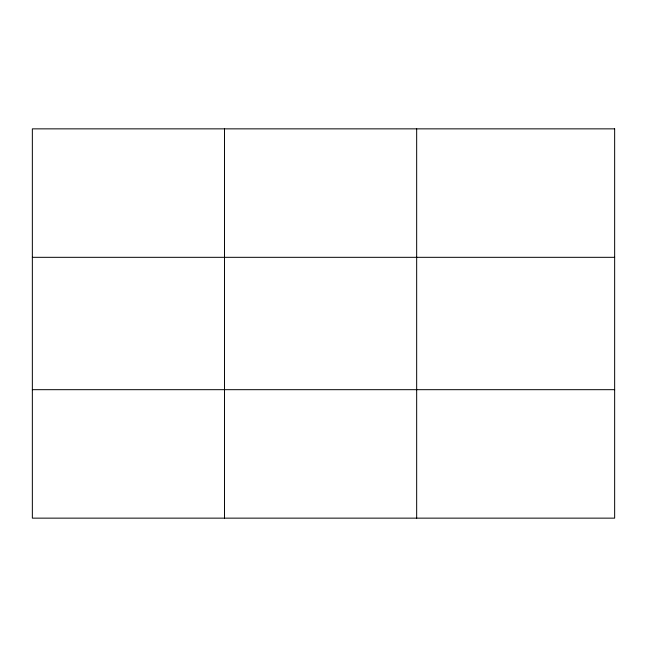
<?xml version="1.0" encoding="UTF-8"?>
<svg xmlns="http://www.w3.org/2000/svg" width="647" height="647" viewBox="0 0 647 647"><rect width="100%" height="100%" fill="white"/><g stroke="black" fill="none" stroke-linecap="round" stroke-linejoin="round"><path stroke-width="0.97" d="M224.509 518.142L224.509 128.858M416.668 518.142L416.668 128.858M32.35 257.32L614.65 257.32M32.35 389.68L614.65 389.68M614.65 128.858L32.35 128.858L32.35 518.142L614.65 518.142L614.65 128.858"/></g></svg>
